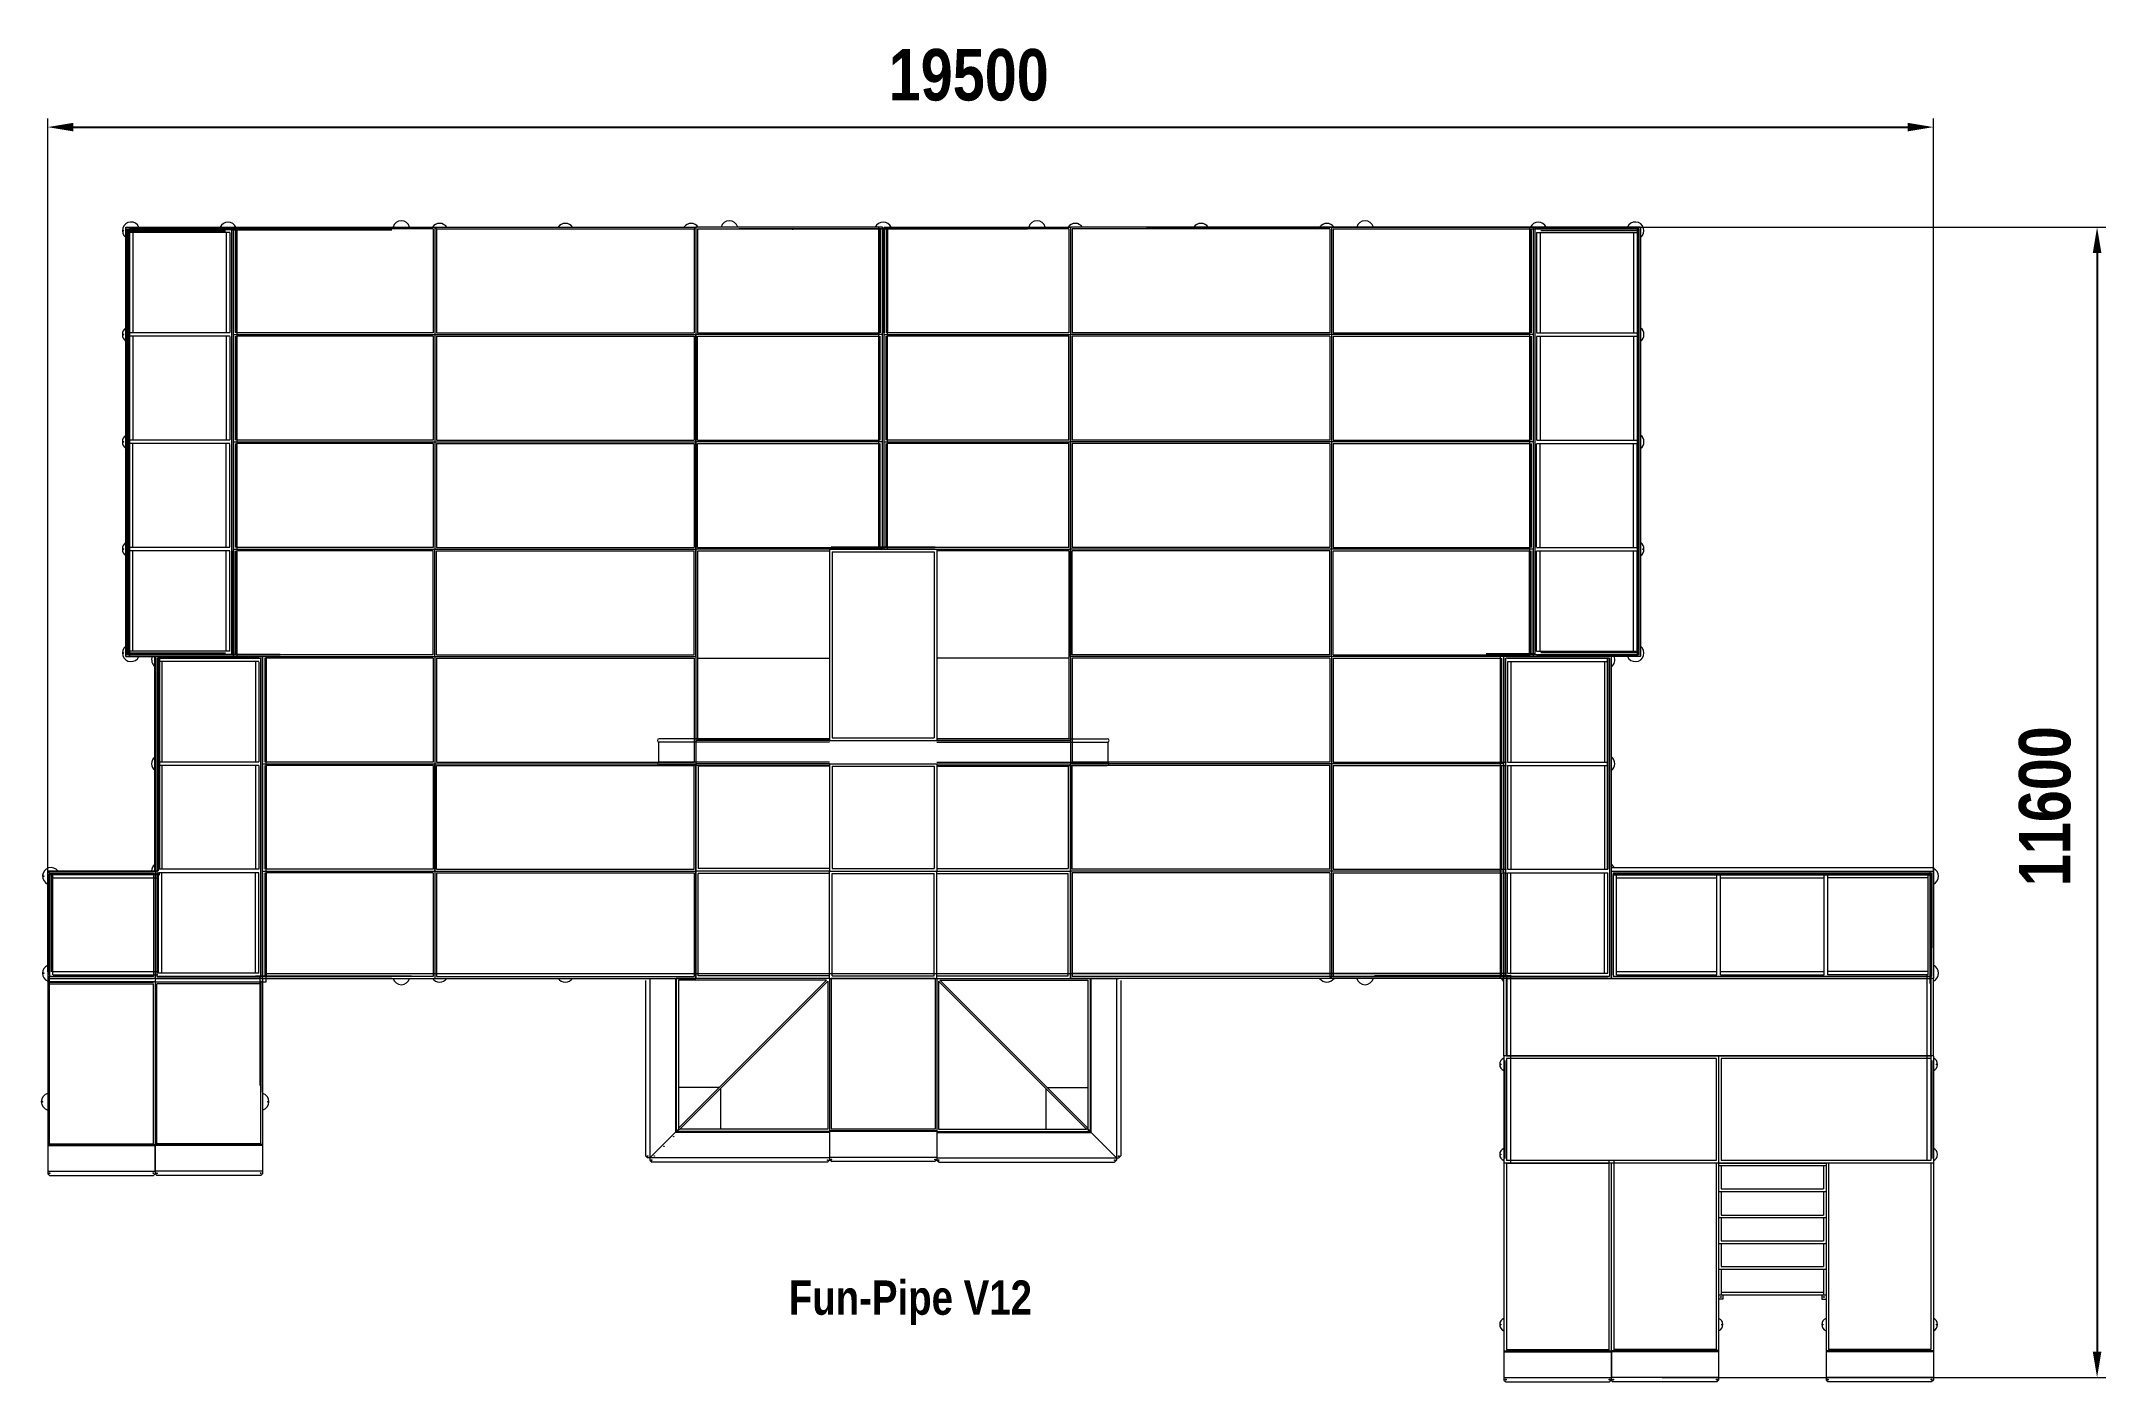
# Model space of a CAD drawing. Header units: millimetres. Extents: x 93374 to 117414, y -4416 to 11199.
import ezdxf

# ---------------------------------------------------------------- set-up
doc = ezdxf.new("R2010")
doc.units = ezdxf.units.MM
doc.layers.add('DiKom', color=7, linetype='Continuous')
doc.styles.add('style1', font='arialbd.ttf', dxfattribs={"width": 0.8})
doc.dimstyles.new('1-50', dxfattribs={"dimtxt": 600, "dimasz": 300, "dimexe": 100, "dimexo": 0, "dimgap": 300, "dimtad": 1, "dimtxsty": 'style1', "dimcen": 200, "dimclrd": 7, "dimclre": 7, "dimclrt": 7, "dimadec": 1, "dimazin": 2, "dimtfac": 1, "dimtmove": 0, "dimatfit": 2, "dimfxl": 1, "dimlwd": 25, "dimlwe": 18, "dimarcsym": 0})

# ---------------------------------------------------------------- blocks, each defined once
blk = doc.blocks.new('*D42')
at = {"layer": 'Defpoints', "color": 0, "transparency": 16777216}
for p in [(115408, 10199), (93448, 639), (115408, 639)]:
    blk.add_point(p, dxfattribs=at)
at = {"layer": 'DiKom', "color": 7, "lineweight": 18, "transparency": 16777216}
for p, q in [((93448, 639), (93448, 10299)), ((115408, 639), (115408, 10299))]:
    blk.add_line(p, q, dxfattribs=at)
at = {"layer": 'DiKom', "color": 7, "lineweight": 25, "transparency": 16777216}
blk.add_line((93748, 10199), (115108, 10199), dxfattribs=at)
at = {"layer": 'DiKom', "color": 7, "transparency": 16777216}
for points in [[(93748, 10249), (93748, 10149), (93448, 10199)], [(115108, 10249), (115108, 10149), (115408, 10199)]]:
    blk.add_solid(points, dxfattribs=at)
at = {"layer": 'DiKom', "color": 7, "transparency": 16777216, "insert": (104174, 10805), "char_height": 600, "attachment_point": 5, "style": 'style1'}
blk.add_mtext('19500', dxfattribs=at)
blk = doc.blocks.new('*D43')
at = {"layer": 'Defpoints', "color": 0, "transparency": 16777216}
for p in [(106246, 9033), (112248, -4367), (117314, -4367)]:
    blk.add_point(p, dxfattribs=at)
at = {"layer": 'DiKom', "color": 7, "lineweight": 18, "transparency": 16777216}
for p, q in [((106246, 9033), (117414, 9033)), ((112248, -4367), (117414, -4367))]:
    blk.add_line(p, q, dxfattribs=at)
at = {"layer": 'DiKom', "color": 7, "lineweight": 25, "transparency": 16777216}
blk.add_line((117314, 8733), (117314, -4067), dxfattribs=at)
at = {"layer": 'DiKom', "color": 7, "transparency": 16777216}
for points in [[(117264, 8733), (117364, 8733), (117314, 9033)], [(117264, -4067), (117364, -4067), (117314, -4367)]]:
    blk.add_solid(points, dxfattribs=at)
at = {"layer": 'DiKom', "color": 7, "transparency": 16777216, "insert": (116708, 2288), "char_height": 600, "attachment_point": 5, "rotation": 90, "style": 'style1'}
blk.add_mtext('11600', dxfattribs=at)

msp = doc.modelspace()

# ---------------------------------------------------------------- linework, layer by layer
at = {"layer": 'DiKom', "color": 7, "linetype": 'Continuous', "lineweight": 15}
for p, q in [((94357.433, 9029.797), (94357.433, 4035.797)), ((94358.433, 4032.797), (94358.433, 9032.797)), ((94358.433, 9032.797), (95608.433, 9032.797)), ((94378.433, 9012.797), (95588.433, 9012.797)), ((94378.433, 4052.797), (94378.433, 9012.797)), ((94386.422, 9033.797), (95519.433, 9033.797)), ((94386.422, 8991.797), (95519.433, 8991.797)), ((94388.433, 9012.797), (94388.433, 4052.797)), ((94393.433, 9012.797), (94393.433, 4052.797)), ((95568.433, 9012.797), (94398.433, 9012.797)), ((94398.433, 9012.797), (94398.433, 4052.797)), ((94398.433, 9012.797), (97456.513, 9012.797)), ((94398.433, 9007.797), (97456.513, 9007.797)), ((95568.433, 8972.797), (94398.433, 8972.797)), ((94398.433, 8970.797), (94398.433, 7804.797)), ((94399.433, 9029.797), (94399.433, 4035.797)), ((94438.433, 8970.797), (94438.433, 7804.797)), ((95528.433, 8970.797), (95528.433, 7804.797)), ((95568.433, 8970.797), (95568.433, 7804.797)), ((96243.921, 9012.797), (95577.433, 9012.797)), ((95583.433, 9002.797), (97456.513, 9002.797)), ((95588.433, 9012.797), (95588.433, 4052.797)), ((95608.433, 9032.797), (95608.433, 4032.797)), ((95608.433, 9032.797), (97956.513, 9032.797)), ((95608.433, 9032.797), (95608.433, 4032.797)), ((95608.433, 9012.797), (95608.433, 7802.797)), ((95632.96, 9012.797), (95632.96, 7802.797)), ((95642.777, 9012.797), (95642.777, 7802.797)), ((97936.819, 9012.797), (95649.491, 9012.797)), ((95649.491, 9012.797), (95649.491, 7802.797)), ((95650.433, 9032.797), (95650.433, 4032.797)), ((95650.433, 9032.797), (95650.433, 4032.797)), ((97936.819, 9012.797), (97936.819, 7802.797)), ((97956.513, 9032.797), (97956.513, 7782.797)), ((97956.513, 9032.797), (97956.513, 7782.797)), ((97956.513, 9032.797), (100996.513, 9032.797)), ((97956.513, 9032.797), (97976.513, 9012.797)), ((97976.513, 9012.797), (97976.513, 7802.797)), ((97976.513, 9012.797), (100976.513, 9012.797)), ((100996.513, 9032.797), (100976.513, 9012.797)), ((100976.513, 9012.797), (100976.513, 7802.797)), ((103167.822, 9032.797), (100996.513, 9032.797)), ((100996.513, 9032.797), (100996.513, 7782.797)), ((100996.513, 9032.797), (100996.513, 7782.797)), ((101016.207, 9012.797), (103133.477, 9012.797)), ((101016.207, 9012.797), (101016.207, 7802.797)), ((103187.822, 9012.797), (101496.513, 9012.797)), ((102124.593, 9002.797), (102124.593, 9007.797)), ((102666.339, 9012.797), (103163.822, 9012.797)), ((103125.822, 5282.797), (103125.822, 9032.797)), ((103126.763, 9012.797), (103126.763, 7802.797)), ((103133.477, 9012.797), (103133.477, 7802.797)), ((103143.294, 9012.797), (103143.294, 7802.797)), ((103167.822, 5282.797), (103167.822, 9032.797)), ((103167.822, 9012.797), (103167.822, 7802.797)), ((103187.822, 9032.797), (105359.13, 9032.797)), ((103187.822, 5282.797), (103187.822, 9032.797)), ((103187.822, 9012.797), (103187.822, 7802.797)), ((103689.304, 9012.797), (103191.822, 9012.797)), ((103197.822, 9012.797), (104859.13, 9012.797)), ((103212.349, 9012.797), (103212.349, 7802.797)), ((105339.436, 9012.797), (103222.166, 9012.797)), ((103222.166, 9012.797), (103222.166, 7802.797)), ((103228.88, 9012.797), (103228.88, 7802.797)), ((103229.822, 5282.797), (103229.822, 9032.797)), ((105339.436, 9012.797), (105339.436, 7802.797)), ((105359.13, 9032.797), (105359.13, 7782.797)), ((108399.13, 9032.797), (105359.13, 9032.797)), ((105359.13, 9032.797), (105359.13, 7782.797)), ((108379.13, 9012.797), (105379.13, 9012.797)), ((105379.13, 9012.797), (105379.13, 7802.797)), ((108379.13, 9012.797), (108379.13, 7802.797)), ((110747.211, 9032.797), (108399.13, 9032.797)), ((108399.13, 9032.797), (108399.13, 7782.797)), ((108399.13, 9032.797), (108399.13, 7782.797)), ((108418.824, 9012.797), (110706.152, 9012.797)), ((108418.824, 9012.797), (108418.824, 7802.797)), ((110111.722, 9012.797), (110778.211, 9012.797)), ((110705.211, 9032.797), (110705.211, 4032.797)), ((110705.211, 9032.797), (110705.211, 4032.797)), ((110706.152, 9012.797), (110706.152, 7802.797)), ((110712.866, 9012.797), (110712.866, 7802.797)), ((110722.683, 9012.797), (110722.683, 7802.797)), ((110747.211, 9032.797), (110747.211, 4032.797)), ((111997.211, 9032.797), (110747.211, 9032.797)), ((110747.211, 9032.797), (110747.211, 4032.797)), ((110747.211, 9012.797), (110747.211, 7802.797)), ((111977.211, 9012.797), (110767.211, 9012.797)), ((110767.211, 9012.797), (110767.211, 4052.797)), ((110787.211, 9012.797), (111957.211, 9012.797)), ((110787.211, 8972.797), (111957.211, 8972.797)), ((110787.211, 8970.797), (110787.211, 7804.797)), ((110827.211, 8970.797), (110827.211, 7804.797)), ((111969.222, 9033.797), (110836.211, 9033.797)), ((111969.222, 8991.797), (110836.211, 8991.797)), ((111917.211, 8970.797), (111917.211, 7804.797)), ((111956.211, 9029.797), (111956.211, 4035.797)), ((111957.211, 9012.797), (111957.211, 4052.797)), ((111957.211, 8970.797), (111957.211, 7804.797)), ((111962.211, 9012.797), (111962.211, 4052.797)), ((111967.211, 9012.797), (111967.211, 4052.797)), ((111977.211, 4052.797), (111977.211, 9012.797)), ((111997.211, 4032.797), (111997.211, 9032.797)), ((111998.211, 9029.797), (111998.211, 4035.797)), ((95568.433, 7802.797), (94398.433, 7802.797)), ((95568.433, 7762.797), (94398.433, 7762.797)), ((94398.433, 7760.797), (94398.433, 6554.797)), ((94438.433, 7760.797), (94438.433, 6554.797)), ((95528.433, 7760.797), (95528.433, 6554.797)), ((95568.433, 7760.797), (95568.433, 6554.797)), ((95608.433, 7782.797), (97956.513, 7782.797)), ((95608.433, 7782.797), (97956.513, 7782.797)), ((95608.433, 7762.797), (95608.433, 6552.797)), ((95632.96, 7762.797), (95632.96, 6552.797)), ((95642.777, 7762.797), (95642.777, 6552.797)), ((97936.819, 7802.797), (95649.491, 7802.797)), ((97936.819, 7762.797), (95649.491, 7762.797)), ((95649.491, 7762.797), (95649.491, 6552.797)), ((97936.819, 7762.797), (97936.819, 6552.797)), ((97956.513, 7782.797), (97956.513, 6532.797)), ((97956.513, 7782.797), (100996.513, 7782.797)), ((97956.513, 7782.797), (97956.513, 6532.797)), ((97956.513, 7782.797), (100996.513, 7782.797)), ((97976.513, 7802.797), (100976.513, 7802.797)), ((97976.513, 7762.797), (97976.513, 6552.797)), ((97976.513, 7762.797), (100976.513, 7762.797)), ((100976.513, 7762.797), (100976.513, 6552.797)), ((103167.822, 7782.797), (100996.513, 7782.797)), ((100996.513, 6532.797), (100996.513, 7782.797)), ((103167.822, 7782.797), (100996.513, 7782.797)), ((100996.513, 7782.797), (100996.513, 6532.797)), ((101016.207, 7802.797), (103133.477, 7802.797)), ((101016.207, 6552.797), (101016.207, 7762.797)), ((101016.207, 7762.797), (103133.477, 7762.797)), ((103126.763, 6552.797), (103126.763, 7762.797)), ((103133.477, 6552.797), (103133.477, 7762.797)), ((103143.294, 6552.797), (103143.294, 7762.797)), ((103167.822, 6552.797), (103167.822, 7762.797)), ((103187.822, 7782.797), (105359.13, 7782.797)), ((103187.822, 7782.797), (105359.13, 7782.797)), ((103187.822, 6552.797), (103187.822, 7762.797)), ((103212.349, 6552.797), (103212.349, 7762.797)), ((105339.436, 7802.797), (103222.166, 7802.797)), ((105339.436, 7762.797), (103222.166, 7762.797)), ((103222.166, 6552.797), (103222.166, 7762.797)), ((103228.88, 6552.797), (103228.88, 7762.797)), ((105339.436, 6552.797), (105339.436, 7762.797)), ((105359.13, 6532.797), (105359.13, 7782.797)), ((108399.13, 7782.797), (105359.13, 7782.797)), ((108399.13, 7782.797), (105359.13, 7782.797)), ((105359.13, 7782.797), (105359.13, 6532.797)), ((108379.13, 7802.797), (105379.13, 7802.797)), ((108379.13, 7762.797), (105379.13, 7762.797)), ((105379.13, 7762.797), (105379.13, 6552.797)), ((108379.13, 7762.797), (108379.13, 6552.797)), ((110747.211, 7782.797), (108399.13, 7782.797)), ((110747.211, 7782.797), (108399.13, 7782.797)), ((108399.13, 7782.797), (108399.13, 6532.797)), ((108399.13, 7782.797), (108399.13, 6532.797)), ((108418.824, 7802.797), (110706.152, 7802.797)), ((108418.824, 7762.797), (110706.152, 7762.797)), ((108418.824, 7762.797), (108418.824, 6552.797)), ((110706.152, 7762.797), (110706.152, 6552.797)), ((110712.866, 7762.797), (110712.866, 6552.797)), ((110722.683, 7762.797), (110722.683, 6552.797)), ((110747.211, 7762.797), (110747.211, 6552.797)), ((110787.211, 7802.797), (111957.211, 7802.797)), ((110787.211, 7762.797), (111957.211, 7762.797)), ((110787.211, 7760.797), (110787.211, 6554.797)), ((110827.211, 7760.797), (110827.211, 6554.797)), ((111917.211, 7760.797), (111917.211, 6554.797)), ((111957.211, 7760.797), (111957.211, 6554.797)), ((95568.433, 6552.797), (94398.433, 6552.797)), ((95568.433, 6512.797), (94398.433, 6512.797)), ((94398.433, 5304.797), (94398.433, 6510.797)), ((94438.433, 5304.797), (94438.433, 6510.797)), ((95528.433, 5304.797), (95528.433, 6510.797)), ((95568.433, 5304.797), (95568.433, 6510.797)), ((95608.433, 6532.797), (97956.513, 6532.797)), ((95608.433, 6532.797), (97956.513, 6532.797)), ((95608.433, 6512.797), (95608.433, 5302.797)), ((95632.96, 6512.797), (95632.96, 5302.797)), ((95642.777, 6512.797), (95642.777, 5302.797)), ((97936.819, 6552.797), (95649.491, 6552.797)), ((97936.819, 6512.797), (95649.491, 6512.797)), ((95649.491, 6512.797), (95649.491, 5302.797)), ((97936.819, 6512.797), (97936.819, 5302.797)), ((97956.513, 6532.797), (97956.513, 5282.797)), ((97956.513, 6532.797), (100996.513, 6532.797)), ((97956.513, 6532.797), (97956.513, 5282.797)), ((97956.513, 6532.797), (100996.513, 6532.797)), ((97976.513, 6552.797), (100976.513, 6552.797)), ((97976.513, 6512.797), (97976.513, 5302.797)), ((97976.513, 6512.797), (100976.513, 6512.797)), ((100976.513, 6512.797), (100976.513, 5302.797)), ((103167.822, 6532.797), (100996.513, 6532.797)), ((100996.513, 5282.797), (100996.513, 6532.797)), ((103167.822, 6532.797), (100996.513, 6532.797)), ((100996.513, 6532.797), (100996.513, 5282.797)), ((101016.207, 6552.797), (103133.477, 6552.797)), ((101016.207, 5302.797), (101016.207, 6512.797)), ((101016.207, 6512.797), (103133.477, 6512.797)), ((103126.763, 5302.797), (103126.763, 6512.797)), ((103133.477, 5302.797), (103133.477, 6512.797)), ((103143.294, 5302.797), (103143.294, 6512.797)), ((103167.822, 5302.797), (103167.822, 6512.797)), ((103187.822, 6532.797), (105359.13, 6532.797)), ((103187.822, 6532.797), (105359.13, 6532.797)), ((103187.822, 5302.797), (103187.822, 6512.797)), ((103212.349, 5302.797), (103212.349, 6512.797)), ((105339.436, 6552.797), (103222.166, 6552.797)), ((105339.436, 6512.797), (103222.166, 6512.797)), ((103222.166, 5302.797), (103222.166, 6512.797)), ((103228.88, 5302.797), (103228.88, 6512.797)), ((105339.436, 5302.797), (105339.436, 6512.797)), ((105359.13, 5282.797), (105359.13, 6532.797)), ((108399.13, 6532.797), (105359.13, 6532.797)), ((108399.13, 6532.797), (105359.13, 6532.797)), ((105359.13, 6532.797), (105359.13, 5282.797)), ((108379.13, 6552.797), (105379.13, 6552.797)), ((108379.13, 6512.797), (105379.13, 6512.797)), ((105379.13, 6512.797), (105379.13, 5302.797)), ((108379.13, 6512.797), (108379.13, 5302.797)), ((110747.211, 6532.797), (108399.13, 6532.797)), ((110747.211, 6532.797), (108399.13, 6532.797)), ((108399.13, 6532.797), (108399.13, 5282.797)), ((108399.13, 6532.797), (108399.13, 5282.797)), ((108418.824, 6552.797), (110706.152, 6552.797)), ((108418.824, 6512.797), (110706.152, 6512.797)), ((108418.824, 6512.797), (108418.824, 5302.797)), ((110706.152, 6512.797), (110706.152, 5302.797)), ((110712.866, 6512.797), (110712.866, 5302.797)), ((110722.683, 6512.797), (110722.683, 5302.797)), ((110747.211, 6512.797), (110747.211, 5302.797)), ((110787.211, 6552.797), (111957.211, 6552.797)), ((110787.211, 6512.797), (111957.211, 6512.797)), ((110787.211, 5304.797), (110787.211, 6510.797)), ((110827.211, 5304.797), (110827.211, 6510.797)), ((111917.211, 5304.797), (111917.211, 6510.797)), ((111957.211, 5304.797), (111957.211, 6510.797)), ((95568.433, 5302.797), (94398.433, 5302.797)), ((97936.819, 5302.797), (95649.491, 5302.797)), ((97976.513, 5302.797), (100976.513, 5302.797)), ((101016.207, 5302.797), (103133.477, 5302.797)), ((102571.187, 5307.797), (103784.456, 5307.797)), ((102571.187, 5302.797), (103784.456, 5302.797)), ((105339.436, 5302.797), (103222.166, 5302.797)), ((108379.13, 5302.797), (105379.13, 5302.797)), ((108418.824, 5302.797), (110706.152, 5302.797)), ((110787.211, 5302.797), (111957.211, 5302.797)), ((95568.433, 5262.797), (94398.433, 5262.797)), ((94398.433, 4094.797), (94398.433, 5260.797)), ((94438.433, 4094.797), (94438.433, 5260.797)), ((95528.433, 4094.797), (95528.433, 5260.797)), ((95568.433, 4094.797), (95568.433, 5260.797)), ((95608.433, 5282.797), (97956.513, 5282.797)), ((95608.433, 5282.797), (97956.513, 5282.797)), ((95608.433, 4052.797), (95608.433, 5262.797)), ((95632.96, 4052.797), (95632.96, 5262.797)), ((95642.777, 4052.797), (95642.777, 5262.797)), ((97936.819, 5262.797), (95649.491, 5262.797)), ((95649.491, 4052.797), (95649.491, 5262.797)), ((97936.819, 4052.797), (97936.819, 5262.797)), ((97956.513, 4032.797), (97956.513, 5282.797)), ((97956.513, 5282.797), (100996.513, 5282.797)), ((97956.513, 4032.797), (97956.513, 5282.797)), ((97956.513, 5282.797), (100996.513, 5282.797)), ((97976.513, 4052.797), (97976.513, 5262.797)), ((97976.513, 5262.797), (100976.513, 5262.797)), ((100976.513, 4052.797), (100976.513, 5262.797)), ((103167.822, 5282.797), (100996.513, 5282.797)), ((102552.822, 5282.797), (100996.513, 5282.797)), ((100996.513, 5282.797), (100996.513, 3054.797)), ((100996.513, 4032.797), (100996.513, 5282.797)), ((101016.207, 5262.797), (102552.822, 5262.797)), ((101016.207, 5262.797), (101016.207, 3074.797)), ((102552.822, 5282.797), (102552.822, 3054.797)), ((102552.822, 5282.797), (103802.822, 5282.797)), ((102552.822, 5262.797), (102552.822, 3074.797)), ((102582.822, 5252.797), (103772.822, 5252.797)), ((102582.822, 5252.797), (102582.822, 3084.797)), ((102609.584, 5282.797), (103746.059, 5282.797)), ((103187.822, 5282.797), (105359.13, 5282.797)), ((103772.822, 5252.797), (103772.822, 3084.797)), ((103802.822, 5282.797), (103802.822, 3054.797)), ((103802.822, 5282.797), (105359.13, 5282.797)), ((105339.436, 5262.797), (103802.822, 5262.797)), ((103802.822, 5262.797), (103802.822, 3074.797)), ((105339.436, 5262.797), (105339.436, 3074.797)), ((105359.13, 5282.797), (105359.13, 3054.797)), ((108399.13, 5282.797), (105359.13, 5282.797)), ((108399.13, 5282.797), (105359.13, 5282.797)), ((105359.13, 4032.797), (105359.13, 5282.797)), ((108379.13, 5262.797), (105379.13, 5262.797)), ((105379.13, 4052.797), (105379.13, 5262.797)), ((108379.13, 4052.797), (108379.13, 5262.797)), ((110747.211, 5282.797), (108399.13, 5282.797)), ((108399.13, 4032.797), (108399.13, 5282.797)), ((110747.211, 5282.797), (108399.13, 5282.797)), ((108399.13, 4032.797), (108399.13, 5282.797)), ((108418.824, 4052.797), (108418.824, 5262.797)), ((108418.824, 5262.797), (110706.152, 5262.797)), ((110706.152, 4052.797), (110706.152, 5262.797)), ((110712.866, 4052.797), (110712.866, 5262.797)), ((110722.683, 4052.797), (110722.683, 5262.797)), ((110747.211, 4052.797), (110747.211, 5262.797)), ((110787.211, 5262.797), (111957.211, 5262.797)), ((110787.211, 4094.797), (110787.211, 5260.797)), ((110827.211, 4094.797), (110827.211, 5260.797)), ((111917.211, 4094.797), (111917.211, 5260.797)), ((111957.211, 4094.797), (111957.211, 5260.797)), ((95568.433, 4092.797), (94398.433, 4092.797)), ((110787.211, 4092.797), (111957.211, 4092.797)), ((94358.433, 4032.797), (95608.433, 4032.797)), ((94378.433, 4052.797), (95588.433, 4052.797)), ((94386.422, 4073.797), (95519.433, 4073.797)), ((94386.422, 4031.797), (95519.433, 4031.797)), ((94392.422, 4073.797), (94735.529, 4073.797)), ((94392.422, 4031.797), (94735.529, 4031.797)), ((94398.433, 4057.797), (96155.908, 4057.797)), ((95568.433, 4052.797), (94398.433, 4052.797)), ((94398.433, 4052.797), (96155.908, 4052.797)), ((94697.529, 1535.797), (94697.529, 4029.797)), ((94697.529, 1535.797), (94697.529, 4029.797)), ((94698.529, 4032.797), (94698.529, 282.797)), ((94698.529, 4032.797), (95948.529, 4032.797)), ((94698.529, 4032.797), (95931.933, 4032.797)), ((94718.529, 4012.797), (94718.529, 302.797)), ((94718.529, 4012.797), (95928.529, 4012.797)), ((95908.529, 4012.797), (94738.529, 4012.797)), ((94738.529, 4012.797), (94738.529, 1552.797)), ((95908.529, 3972.797), (94738.529, 3972.797)), ((94738.529, 3970.797), (94738.529, 2804.797)), ((94739.529, 1535.797), (94739.529, 4029.797)), ((94739.529, 1535.797), (94739.529, 4029.797)), ((94743.529, 4012.797), (94743.529, 1552.797)), ((94748.529, 4012.797), (94748.529, 1552.797)), ((94778.529, 3970.797), (94778.529, 2804.797)), ((95608.433, 4032.797), (97956.513, 4032.797)), ((97936.819, 4052.797), (95649.491, 4052.797)), ((95868.529, 3970.797), (95868.529, 2804.797)), ((95908.529, 3970.797), (95908.529, 2804.797)), ((95928.529, 302.797), (95928.529, 4012.797)), ((95948.529, 282.797), (95948.529, 4032.797)), ((95948.529, 4032.797), (97956.513, 4032.797)), ((95948.529, 4012.797), (95948.529, 2802.797)), ((95978.529, 4012.797), (95978.529, 2802.797)), ((97936.819, 4012.797), (95986.276, 4012.797)), ((95986.276, 4012.797), (95986.276, 2802.797)), ((95990.477, 4012.797), (95990.477, 2802.797)), ((95990.529, 240.797), (95990.529, 4032.797)), ((97936.819, 4012.797), (97936.819, 2802.797)), ((97956.513, 4032.797), (97956.513, 2782.797)), ((97956.513, 4032.797), (100996.513, 4032.797)), ((97956.513, 4032.797), (97956.513, 2782.797)), ((97956.513, 4032.797), (100996.513, 4032.797)), ((97976.513, 4052.797), (100976.513, 4052.797)), ((97976.513, 4012.797), (97976.513, 2802.797)), ((97976.513, 4012.797), (100976.513, 4012.797)), ((100976.513, 4012.797), (100976.513, 2802.797)), ((100996.513, 4032.797), (100996.513, 2782.797)), ((101016.207, 4012.797), (102552.822, 4012.797)), ((105339.436, 4012.797), (103802.822, 4012.797)), ((108399.13, 4032.797), (105359.13, 4032.797)), ((108399.13, 4032.797), (105359.13, 4032.797)), ((105359.13, 4032.797), (105359.13, 2782.797)), ((108379.13, 4052.797), (105379.13, 4052.797)), ((108379.13, 4012.797), (105379.13, 4012.797)), ((105379.13, 4012.797), (105379.13, 2802.797)), ((108379.13, 4012.797), (108379.13, 2802.797)), ((110747.211, 4032.797), (108399.13, 4032.797)), ((110407.115, 4032.797), (108399.13, 4032.797)), ((108399.13, 4032.797), (108399.13, 2782.797)), ((108399.13, 4032.797), (108399.13, 2782.797)), ((108418.824, 4052.797), (110706.152, 4052.797)), ((108418.824, 4012.797), (110369.367, 4012.797)), ((108418.824, 4012.797), (108418.824, 2802.797)), ((110772.211, 4062.797), (110199.735, 4062.797)), ((111957.211, 4052.797), (110199.735, 4052.797)), ((110365.115, 282.797), (110365.115, 4032.797)), ((110365.167, 4012.797), (110365.167, 2802.797)), ((110369.367, 4012.797), (110369.367, 2802.797)), ((110377.115, 4012.797), (110377.115, 2802.797)), ((110407.115, 282.797), (110407.115, 4032.797)), ((111657.115, 4032.797), (110407.115, 4032.797)), ((110407.115, 4012.797), (110407.115, 2802.797)), ((111657.115, 4032.797), (110423.71, 4032.797)), ((110427.115, 302.797), (110427.115, 4012.797)), ((111637.115, 4012.797), (110427.115, 4012.797)), ((110447.115, 4012.797), (111617.115, 4012.797)), ((110447.115, 3972.797), (111617.115, 3972.797)), ((110447.115, 3970.797), (110447.115, 2804.797)), ((110487.115, 3970.797), (110487.115, 2804.797)), ((111997.211, 4032.797), (110747.211, 4032.797)), ((111977.211, 4052.797), (110767.211, 4052.797)), ((110787.211, 4052.797), (111957.211, 4052.797)), ((111969.222, 4073.797), (110836.211, 4073.797)), ((111969.222, 4031.797), (110836.211, 4031.797)), ((111577.115, 3970.797), (111577.115, 2804.797)), ((111668.074, 4052.797), (111606.155, 4052.797)), ((111607.115, 4012.797), (111607.115, 1552.797)), ((111612.115, 4012.797), (111612.115, 1552.797)), ((111617.115, 4012.797), (111617.115, 1552.797)), ((111617.115, 3970.797), (111617.115, 2804.797)), ((111963.222, 4073.797), (111620.115, 4073.797)), ((111963.222, 4031.797), (111620.115, 4031.797)), ((111637.115, 4012.797), (111637.115, 302.797)), ((111657.115, 4032.797), (111657.115, 282.797)), ((111658.115, 1535.797), (111658.115, 4029.797)), ((100562.822, 3032.297), (100562.822, 2802.297)), ((102552.822, 3032.297), (100562.822, 3032.297)), ((102549.822, 3074.297), (100568.822, 3074.297)), ((102552.822, 3054.797), (100996.513, 3054.797)), ((102552.822, 3074.797), (101016.207, 3074.797)), ((101016.207, 3074.797), (102552.822, 3074.797)), ((102552.822, 3054.797), (103802.822, 3054.797)), ((102552.822, 3054.797), (103802.822, 3054.797)), ((102582.822, 3084.797), (103772.822, 3084.797)), ((103802.822, 3074.797), (105339.436, 3074.797)), ((105339.436, 3074.797), (103802.822, 3074.797)), ((103802.822, 3054.797), (105359.13, 3054.797)), ((103802.822, 3032.297), (105792.822, 3032.297)), ((103805.822, 3074.297), (105786.822, 3074.297)), ((105792.822, 3032.297), (105792.822, 2802.297)), ((95908.529, 2802.797), (94738.529, 2802.797)), ((95908.529, 2762.797), (94738.529, 2762.797)), ((94738.529, 2760.797), (94738.529, 1554.797)), ((94778.529, 2760.797), (94778.529, 1554.797)), ((95868.529, 2760.797), (95868.529, 1554.797)), ((95908.529, 2760.797), (95908.529, 1554.797)), ((95948.529, 2782.797), (97956.513, 2782.797)), ((95948.529, 2782.797), (97956.513, 2782.797)), ((95948.529, 2762.797), (95948.529, 1552.797)), ((95978.529, 2762.797), (95978.529, 1552.797)), ((97936.819, 2802.797), (95986.276, 2802.797)), ((97936.819, 2762.797), (95986.276, 2762.797)), ((95986.276, 2762.797), (95986.276, 1552.797)), ((95990.477, 2762.797), (95990.477, 1552.797)), ((97936.819, 2762.797), (97936.819, 1552.797)), ((97956.513, 2782.797), (97956.513, 1532.797)), ((97956.513, 1532.797), (97956.513, 2782.797)), ((97956.513, 2782.797), (100996.513, 2782.797)), ((97956.513, 2782.797), (100996.513, 2782.797)), ((97976.513, 2802.797), (100976.513, 2802.797)), ((97976.513, 1552.797), (97976.513, 2762.797)), ((97976.513, 2762.797), (100976.513, 2762.797)), ((102552.822, 2802.297), (100562.822, 2802.297)), ((102549.822, 2760.297), (100568.822, 2760.297)), ((100976.513, 1552.797), (100976.513, 2762.797)), ((102552.822, 2782.797), (100996.513, 2782.797)), ((100996.513, 2782.797), (100996.513, 1532.797)), ((100996.513, 1532.797), (100996.513, 2782.797)), ((101024.482, 2752.797), (101024.482, 1562.797)), ((102552.822, 2752.797), (101024.482, 2752.797)), ((102552.822, 2779.797), (102552.822, 1535.797)), ((102552.822, 2752.797), (102552.822, 1562.797)), ((102555.822, 2782.797), (103799.822, 2782.797)), ((102582.822, 2752.797), (103772.822, 2752.797)), ((102582.822, 2752.797), (102582.822, 1562.797)), ((103772.822, 2752.797), (103772.822, 1562.797)), ((103802.822, 2802.297), (105792.822, 2802.297)), ((103802.822, 2782.797), (105359.13, 2782.797)), ((103802.822, 2779.797), (103802.822, 1535.797)), ((103802.822, 2752.797), (105331.161, 2752.797)), ((103802.822, 2752.797), (103802.822, 1562.797)), ((103805.822, 2760.297), (105786.822, 2760.297)), ((105331.161, 2752.797), (105331.161, 1562.797)), ((105359.13, 2782.797), (105359.13, 1532.797)), ((108399.13, 2782.797), (105359.13, 2782.797)), ((105359.13, 1532.797), (105359.13, 2782.797)), ((108399.13, 2782.797), (105359.13, 2782.797)), ((108379.13, 2802.797), (105379.13, 2802.797)), ((108379.13, 2762.797), (105379.13, 2762.797)), ((105379.13, 1552.797), (105379.13, 2762.797)), ((108379.13, 1552.797), (108379.13, 2762.797)), ((110407.115, 2782.797), (108399.13, 2782.797)), ((110407.115, 2782.797), (108399.13, 2782.797)), ((108399.13, 2782.797), (108399.13, 1532.797)), ((108399.13, 1532.797), (108399.13, 2782.797)), ((108418.824, 2802.797), (110369.367, 2802.797)), ((108418.824, 2762.797), (110369.367, 2762.797)), ((108418.824, 2762.797), (108418.824, 1552.797)), ((109941.171, 2802.797), (110438.115, 2802.797)), ((109941.171, 2762.797), (110438.115, 2762.797)), ((110365.167, 2762.797), (110365.167, 1552.797)), ((110369.367, 2762.797), (110369.367, 1552.797)), ((110377.115, 2762.797), (110377.115, 1552.797)), ((110407.115, 2762.797), (110407.115, 1552.797)), ((110447.115, 2802.797), (111617.115, 2802.797)), ((110447.115, 2762.797), (111617.115, 2762.797)), ((110447.115, 2760.797), (110447.115, 1554.797)), ((110487.115, 2760.797), (110487.115, 1554.797)), ((111577.115, 2760.797), (111577.115, 1554.797)), ((111617.115, 2760.797), (111617.115, 1554.797)), ((93447.529, 1491.797), (93447.529, 358.786)), ((93448.529, 1532.797), (94698.529, 1532.797)), ((93468.529, 1512.797), (93448.529, 1532.797)), ((93448.529, 1532.797), (93448.529, 282.797)), ((93448.529, 1530.797), (93448.529, 1494.797)), ((93451.529, 1533.797), (94735.529, 1533.797)), ((93451.529, 1491.797), (94735.529, 1491.797)), ((93468.529, 1512.797), (94678.529, 1512.797)), ((93468.529, 1512.797), (93468.529, 302.797)), ((94753.529, 1497.797), (93468.529, 1497.797)), ((93468.529, 322.797), (93468.529, 1492.797)), ((94753.529, 1492.797), (93468.529, 1492.797)), ((94753.529, 1487.797), (93468.529, 1487.797)), ((93489.529, 1491.797), (93489.529, 358.786)), ((93508.529, 322.797), (93508.529, 1492.797)), ((93510.529, 1492.797), (94730.529, 1492.797)), ((93510.529, 1452.797), (94730.529, 1452.797)), ((94678.529, 1512.797), (94678.529, 302.797)), ((94698.529, 1532.797), (94698.529, 282.797)), ((95908.529, 1552.797), (94738.529, 1552.797)), ((95908.529, 1512.797), (94738.529, 1512.797)), ((94738.529, 344.797), (94738.529, 1510.797)), ((94778.529, 344.797), (94778.529, 1510.797)), ((95868.529, 344.797), (95868.529, 1510.797)), ((95908.529, 344.797), (95908.529, 1510.797)), ((95948.529, 1532.797), (97956.513, 1532.797)), ((95948.529, 1532.797), (97956.513, 1532.797)), ((95948.529, 1512.797), (95948.529, 302.797)), ((95978.529, 1512.797), (95978.529, 302.797)), ((97936.819, 1552.797), (95986.276, 1552.797)), ((97936.819, 1512.797), (95986.276, 1512.797)), ((95986.276, 1512.797), (95986.276, 302.797)), ((95990.477, 1512.797), (95990.477, 302.797)), ((97936.819, 1512.797), (97936.819, 302.797)), ((97956.513, 1532.797), (97956.513, 282.797)), ((97956.513, 1532.797), (100996.513, 1532.797)), ((97956.513, 1532.797), (97956.513, 282.797)), ((97956.513, 1532.797), (100996.513, 1532.797)), ((97976.513, 1552.797), (100976.513, 1552.797)), ((97976.513, 1512.797), (97976.513, 302.797)), ((97976.513, 1512.797), (100976.513, 1512.797)), ((100976.513, 1512.797), (100976.513, 302.797)), ((102552.822, 1532.797), (100996.513, 1532.797)), ((100996.513, 282.797), (100996.513, 1532.797)), ((102552.822, 1532.797), (100996.513, 1532.797)), ((100996.513, 1532.797), (100996.513, 282.797)), ((102552.822, 1562.797), (101024.482, 1562.797)), ((101024.482, 312.797), (101024.482, 1502.797)), ((102552.822, 1502.797), (101024.482, 1502.797)), ((102552.822, 285.797), (102552.822, 1529.797)), ((102552.822, 312.797), (102552.822, 1502.797)), ((102555.822, 1532.797), (103799.822, 1532.797)), ((102555.822, 1532.797), (103799.822, 1532.797)), ((102582.822, 1562.797), (103772.822, 1562.797)), ((102582.822, 312.797), (102582.822, 1502.797)), ((102582.822, 1502.797), (103772.822, 1502.797)), ((103772.822, 312.797), (103772.822, 1502.797)), ((103802.822, 1562.797), (105331.161, 1562.797)), ((103802.822, 1532.797), (105359.13, 1532.797)), ((103802.822, 1532.797), (105359.13, 1532.797)), ((103802.822, 285.797), (103802.822, 1529.797)), ((103802.822, 312.797), (103802.822, 1502.797)), ((103802.822, 1502.797), (105331.161, 1502.797)), ((105331.161, 312.797), (105331.161, 1502.797)), ((105359.13, 282.797), (105359.13, 1532.797)), ((108399.13, 1532.797), (105359.13, 1532.797)), ((108399.13, 1532.797), (105359.13, 1532.797)), ((105359.13, 1532.797), (105359.13, 282.797)), ((108379.13, 1552.797), (105379.13, 1552.797)), ((108379.13, 1512.797), (105379.13, 1512.797)), ((105379.13, 1512.797), (105379.13, 302.797)), ((108379.13, 1512.797), (108379.13, 302.797)), ((110407.115, 1532.797), (108399.13, 1532.797)), ((110407.115, 1532.797), (108399.13, 1532.797)), ((108399.13, 1532.797), (108399.13, 282.797)), ((108399.13, 1532.797), (108399.13, 282.797)), ((108418.824, 1552.797), (110369.367, 1552.797)), ((108418.824, 1512.797), (110369.367, 1512.797)), ((108418.824, 1512.797), (108418.824, 302.797)), ((109941.171, 1552.797), (110438.115, 1552.797)), ((109941.171, 1512.797), (110438.115, 1512.797)), ((110365.167, 1512.797), (110365.167, 302.797)), ((110369.367, 1512.797), (110369.367, 302.797)), ((110377.115, 1512.797), (110377.115, 302.797)), ((110407.115, 1512.797), (110407.115, 302.797)), ((110447.115, 1552.797), (111617.115, 1552.797)), ((110447.115, 1512.797), (111617.115, 1512.797)), ((110447.115, 344.797), (110447.115, 1510.797)), ((110487.115, 344.797), (110487.115, 1510.797)), ((111577.115, 344.797), (111577.115, 1510.797)), ((111617.115, 344.797), (111617.115, 1510.797)), ((111657.115, 1532.797), (115407.115, 1532.797)), ((111657.115, 1532.797), (111657.115, 282.797)), ((111660.115, 1573.797), (115408.115, 1573.797)), ((111660.115, 1531.797), (115404.115, 1531.797)), ((111677.115, 1512.797), (115387.115, 1512.797)), ((111677.115, 1512.797), (111677.115, 302.797)), ((111677.115, 322.797), (111677.115, 1492.797)), ((115387.115, 1492.797), (111677.115, 1492.797)), ((115387.115, 1487.797), (111677.115, 1487.797)), ((115387.115, 1482.797), (111677.115, 1482.797)), ((111717.115, 322.797), (111717.115, 1492.797)), ((111719.115, 1492.797), (112885.115, 1492.797)), ((111719.115, 1452.797), (112885.115, 1452.797)), ((112887.115, 322.797), (112887.115, 1492.797)), ((112927.115, 322.797), (112927.115, 1492.797)), ((112929.115, 1492.797), (114135.115, 1492.797)), ((112929.115, 1452.797), (114135.115, 1452.797)), ((114137.115, 322.797), (114137.115, 1492.797)), ((114177.115, 322.797), (114177.115, 1492.797)), ((115345.115, 1492.797), (114179.115, 1492.797)), ((115345.115, 1452.797), (114179.115, 1452.797)), ((115347.115, 322.797), (115347.115, 1492.797)), ((115366.115, 1531.797), (115366.115, 398.786)), ((115382.115, 1492.797), (115382.115, 322.797)), ((115387.115, 1512.797), (115387.115, 302.797)), ((115387.115, 322.797), (115387.115, 1492.797)), ((115387.115, 1492.797), (115387.115, 322.797)), ((115407.115, 1532.797), (115407.115, 282.797)), ((115408.115, 1573.797), (115408.115, 398.786)), ((94698.529, 282.797), (93448.529, 282.797)), ((93448.529, 282.797), (93448.529, -1665.839)), ((94698.529, 240.797), (93448.529, 240.797)), ((93468.529, -191.406), (93468.529, 313.797)), ((94678.529, 302.797), (93468.529, 302.797)), ((93468.529, 282.797), (94678.529, 282.797)), ((93510.529, 362.797), (94730.529, 362.797)), ((93510.529, 322.797), (94730.529, 322.797)), ((94698.529, 282.797), (95948.529, 282.797)), ((94698.529, 282.797), (94698.529, -1665.839)), ((94698.529, 282.797), (94698.529, -1665.839)), ((94698.529, 240.797), (95990.529, 240.797)), ((94718.529, 302.797), (95928.529, 302.797)), ((95928.529, 282.797), (94718.529, 282.797)), ((95908.529, 342.797), (94738.529, 342.797)), ((95908.529, 302.797), (94738.529, 302.797)), ((95868.529, 312.797), (97454.513, 312.797)), ((95868.529, 307.797), (97454.513, 307.797)), ((95868.529, 302.797), (97454.513, 302.797)), ((95918.529, 302.797), (95918.529, -967.203)), ((95928.529, 252.797), (95928.529, -1044.72)), ((95948.529, 282.797), (97956.513, 282.797)), ((95948.529, 282.797), (95948.529, -1665.839)), ((95971.529, 337.797), (110369.367, 337.797)), ((97936.819, 302.797), (95986.276, 302.797)), ((96826.433, 312.797), (96826.433, 307.797)), ((96876.433, 312.797), (96876.433, 307.797)), ((97686.513, 307.797), (97446.513, 307.797)), ((97686.513, 307.797), (97446.513, 307.797)), ((97956.513, 282.797), (100996.513, 282.797)), ((97976.513, 302.797), (100976.513, 302.797)), ((100409.399, 257.797), (100409.399, -1783.91)), ((100461.06, 282.797), (100461.06, -1808.91)), ((100758.583, 282.797), (100758.583, -1511.387)), ((100766.767, 282.797), (100766.767, -1503.258)), ((102552.822, 282.797), (100766.767, 282.797)), ((100766.767, 282.797), (100766.767, -1503.203)), ((100794.736, 262.797), (100794.736, -1461.147)), ((102518.679, 262.797), (100794.736, 262.797)), ((102518.679, 262.797), (100794.736, -1461.147)), ((102532.822, 248.655), (100808.878, -1475.289)), ((102552.822, 282.797), (100996.513, 282.797)), ((102552.822, 312.797), (101024.482, 312.797)), ((102532.822, 248.655), (102532.822, -1475.289)), ((102552.822, 282.797), (102552.822, -1503.258)), ((102552.822, 282.797), (102552.822, -1503.258)), ((102555.822, 282.797), (103799.822, 282.797)), ((103782.822, 282.797), (102572.822, 282.797)), ((102572.822, 282.797), (102572.822, -1475.289)), ((102582.822, 312.797), (103772.822, 312.797)), ((103782.822, 282.797), (103782.822, -1475.289)), ((103802.822, 312.797), (105331.161, 312.797)), ((103802.822, 282.797), (105359.13, 282.797)), ((103802.822, 282.797), (103802.822, -1503.258)), ((103802.822, 282.797), (105588.876, 282.797)), ((103802.822, 282.797), (103802.822, -1503.258)), ((103822.822, 248.655), (103822.822, -1475.289)), ((103822.822, 248.655), (105546.765, -1475.289)), ((103836.964, 262.797), (105560.907, 262.797)), ((103836.964, 262.797), (105560.907, -1461.147)), ((108399.13, 282.797), (105359.13, 282.797)), ((110384.115, 337.797), (105379.13, 337.797)), ((108379.13, 302.797), (105379.13, 302.797)), ((110487.115, 302.797), (105379.13, 302.797)), ((105560.907, 262.797), (105560.907, -1461.147)), ((105588.876, 282.797), (105588.876, -1503.258)), ((105588.876, 282.797), (105588.876, -1503.203)), ((105591.046, 282.797), (105921.245, 282.797)), ((105597.06, 282.797), (105597.06, -1511.387)), ((105894.583, 282.797), (105894.583, -1808.91)), ((105946.245, 257.797), (105946.245, -1783.91)), ((108399.13, 282.797), (108379.13, 302.797)), ((110407.115, 282.797), (108399.13, 282.797)), ((108418.824, 302.797), (110369.367, 302.797)), ((110487.115, 312.797), (108901.13, 312.797)), ((109529.211, 312.797), (109529.211, 307.797)), ((109941.171, 342.797), (110438.115, 342.797)), ((109941.171, 302.797), (110438.115, 302.797)), ((111657.115, 282.797), (110407.115, 282.797)), ((110407.115, -619.371), (110407.115, 282.797)), ((111637.115, 302.797), (110427.115, 302.797)), ((110437.115, 322.797), (110437.115, -619.371)), ((110437.115, -619.371), (110437.115, 282.797)), ((110437.115, 282.797), (115377.115, 282.797)), ((110442.115, 322.797), (110442.115, -619.371)), ((110447.115, 342.797), (111617.115, 342.797)), ((110447.115, 302.797), (111617.115, 302.797)), ((110482.115, 322.797), (110482.115, -1869.371)), ((115407.115, 282.797), (111657.115, 282.797)), ((115387.115, 302.797), (111677.115, 302.797)), ((111719.115, 362.797), (112885.115, 362.797)), ((111719.115, 322.797), (112885.115, 322.797)), ((112929.115, 362.797), (114135.115, 362.797)), ((112929.115, 322.797), (114135.115, 322.797)), ((115345.115, 362.797), (114179.115, 362.797)), ((115345.115, 322.797), (114179.115, 322.797)), ((115332.115, 322.797), (115332.115, -1839.371)), ((115367.115, 462.797), (115367.115, 222.797)), ((115372.115, 322.797), (115372.115, -619.371)), ((115377.115, 322.797), (115377.115, -619.371)), ((115377.115, -619.371), (115377.115, 282.797)), ((115407.115, -619.371), (115407.115, 282.797)), ((93468.529, 237.673), (94678.529, 237.673)), ((93468.529, 219.615), (94678.529, 219.615)), ((93468.529, -1646.145), (93468.529, 219.615)), ((94678.529, -1646.145), (94678.529, 219.615)), ((95928.529, 237.673), (94718.529, 237.673)), ((95928.529, 219.615), (94718.529, 219.615)), ((94718.529, -1646.145), (94718.529, 219.615)), ((95928.529, -1646.145), (95928.529, 219.615)), ((110407.115, -622.371), (110407.115, -1866.371)), ((110407.115, -674.371), (110407.115, -1814.371)), ((112904.115, -619.371), (110410.115, -619.371)), ((110412.115, -674.371), (110412.115, -1814.371)), ((110432.115, -674.371), (110432.115, -1814.371)), ((110437.115, -619.371), (115377.115, -619.371)), ((112877.115, -649.371), (110437.115, -649.371)), ((110437.115, -649.371), (110437.115, -1839.371)), ((112877.115, -649.371), (112877.115, -1839.371)), ((112907.115, -622.371), (112907.115, -1866.371)), ((112907.115, -622.371), (112907.115, -1866.371)), ((115404.115, -619.371), (112910.115, -619.371)), ((115377.115, -649.371), (112937.115, -649.371)), ((112937.115, -649.371), (112937.115, -1839.371)), ((115377.115, -649.371), (115377.115, -1839.371)), ((115382.115, -819.371), (115382.115, -619.371)), ((115382.115, -674.371), (115382.115, -1814.371)), ((115402.115, -674.371), (115402.115, -1814.371)), ((115407.115, -622.371), (115407.115, -1866.371)), ((115407.115, -674.371), (115407.115, -1814.371)), ((101268.679, -987.203), (100794.736, -987.203)), ((101282.822, -1001.345), (101282.822, -1475.289)), ((105072.822, -1001.345), (105072.822, -1475.289)), ((105086.964, -987.203), (105560.907, -987.203)), ((93448.529, -1654.72), (93448.529, -1993.252)), ((93448.529, -1654.72), (94698.529, -1654.72)), ((93448.529, -1665.839), (94698.529, -1665.839)), ((93448.529, -1665.839), (94698.529, -1665.839)), ((93468.529, -1646.145), (94678.529, -1646.145)), ((94695.529, -1654.72), (94695.529, -1963.591)), ((95948.529, -1654.72), (94698.529, -1654.72)), ((94698.529, -1654.72), (94698.529, -1993.252)), ((94698.529, -1654.72), (94698.529, -1993.252)), ((95948.529, -1665.839), (94698.529, -1665.839)), ((95948.529, -1665.839), (94698.529, -1665.839)), ((94701.529, -1654.72), (94701.529, -1963.591)), ((95928.529, -1646.145), (94718.529, -1646.145)), ((95948.529, -1654.72), (95948.529, -1993.252)), ((100766.767, -1503.203), (100461.06, -1808.91)), ((100766.822, -1503.258), (100461.115, -1808.965)), ((102552.822, -1511.442), (100758.638, -1511.442)), ((100778.231, -1491.794), (100766.767, -1503.258)), ((102552.822, -1503.258), (100766.767, -1503.258)), ((102552.822, -1503.258), (100766.822, -1503.258)), ((100794.736, -1475.289), (100785.302, -1484.723)), ((100794.736, -1461.147), (100794.736, -1475.289)), ((100794.736, -1475.289), (100808.878, -1475.289)), ((102532.822, -1475.289), (100808.878, -1475.289)), ((103802.822, -1495.074), (102552.822, -1495.074)), ((102552.822, -1497.243), (102552.822, -1827.442)), ((103802.822, -1503.258), (102552.822, -1503.258)), ((103802.822, -1503.258), (102552.822, -1503.258)), ((102552.822, -1505.427), (102552.822, -1835.626)), ((103782.822, -1475.289), (102572.822, -1475.289)), ((103802.822, -1497.243), (103802.822, -1827.442)), ((103802.822, -1503.258), (105588.876, -1503.258)), ((103802.822, -1503.258), (105588.822, -1503.258)), ((103802.822, -1505.427), (103802.822, -1835.626)), ((103802.822, -1511.442), (105597.006, -1511.442)), ((103822.822, -1475.289), (105546.765, -1475.289)), ((105560.907, -1475.289), (105546.765, -1475.289)), ((105560.907, -1461.147), (105560.907, -1475.289)), ((105560.907, -1475.289), (105570.341, -1484.723)), ((105577.412, -1491.794), (105588.876, -1503.258)), ((105588.822, -1503.258), (105894.529, -1808.965)), ((105588.876, -1503.203), (105894.583, -1808.91)), ((100434.399, -1808.91), (100409.399, -1783.91)), ((100461.06, -1808.91), (100434.399, -1808.91)), ((102552.822, -1808.965), (100461.115, -1808.965)), ((100461.115, -1808.965), (100461.115, -1835.626)), ((100461.115, -1835.626), (100486.115, -1860.626)), ((102527.822, -1860.626), (100486.115, -1860.626)), ((102552.822, -1835.626), (102527.822, -1860.626)), ((103802.822, -1802.624), (102552.822, -1802.624)), ((102552.822, -1827.442), (102577.822, -1852.442)), ((103777.822, -1852.442), (102577.822, -1852.442)), ((103777.822, -1852.442), (102577.822, -1852.442)), ((103802.822, -1827.442), (103777.822, -1852.442)), ((103802.822, -1808.965), (105894.529, -1808.965)), ((103802.822, -1835.626), (103827.822, -1860.626)), ((103827.822, -1860.626), (105869.529, -1860.626)), ((105894.529, -1835.626), (105869.529, -1860.626)), ((105894.529, -1808.965), (105894.529, -1835.626)), ((105894.583, -1808.91), (105921.245, -1808.91)), ((105921.245, -1808.91), (105946.245, -1783.91)), ((110407.115, -1869.371), (110407.115, -4069.074)), ((112904.115, -1869.371), (110410.115, -1869.371)), ((112877.115, -1839.371), (110437.115, -1839.371)), ((110437.115, -1869.371), (110437.115, -4041.105)), ((110437.115, -1869.371), (111627.115, -1869.371)), ((111627.115, -1839.371), (111627.115, -4069.074)), ((111627.115, -1869.371), (111627.115, -4041.105)), ((111657.115, -1869.371), (111657.115, -4069.074)), ((111657.115, -1869.371), (111657.115, -4069.074)), ((111687.115, -1839.371), (111687.115, -4069.074)), ((112877.115, -1869.371), (111687.115, -1869.371)), ((111687.115, -1869.371), (111687.115, -4041.105)), ((112877.115, -1869.371), (112877.115, -4041.105)), ((112907.115, -1869.371), (112907.115, -4069.074)), ((112907.115, -1869.371), (114157.115, -1869.371)), ((112907.115, -1869.371), (112907.115, -3404.371)), ((112907.115, -1899.371), (114157.115, -1899.371)), ((115404.115, -1869.371), (112910.115, -1869.371)), ((115377.115, -1839.371), (112937.115, -1839.371)), ((112937.115, -1899.371), (112937.115, -2169.371)), ((114127.115, -1899.371), (114127.115, -2169.371)), ((114157.115, -1869.371), (114157.115, -4069.074)), ((114157.115, -1869.371), (114157.115, -3404.371)), ((115377.115, -1869.371), (114187.115, -1869.371)), ((114187.115, -1869.371), (114187.115, -4041.105)), ((115377.115, -1869.371), (115377.115, -4041.105)), ((115407.115, -1869.371), (115407.115, -4069.074)), ((93448.529, -1963.591), (94698.529, -1963.591)), ((93448.529, -1993.252), (93468.529, -2013.252)), ((93468.529, -2013.252), (94678.529, -2013.252)), ((93473.529, -2013.252), (94673.529, -2013.252)), ((94698.529, -1993.252), (94678.529, -2013.252)), ((95948.529, -1963.591), (94698.529, -1963.591)), ((94698.529, -1993.252), (94718.529, -2013.252)), ((95928.529, -2013.252), (94718.529, -2013.252)), ((95923.529, -2013.252), (94723.529, -2013.252)), ((95948.529, -1993.252), (95928.529, -2013.252)), ((112907.115, -2199.371), (114157.115, -2199.371)), ((112937.115, -2169.371), (114127.115, -2169.371)), ((112937.115, -2204.371), (112937.115, -2474.371)), ((114127.115, -2204.371), (114127.115, -2474.371)), ((112907.115, -2504.371), (114157.115, -2504.371)), ((112937.115, -2474.371), (114127.115, -2474.371)), ((112937.115, -2504.371), (112937.115, -2774.371)), ((114127.115, -2504.371), (114127.115, -2774.371)), ((112907.115, -2804.371), (114157.115, -2804.371)), ((112937.115, -2774.371), (114127.115, -2774.371)), ((112937.115, -2804.371), (112937.115, -3074.371)), ((114127.115, -2804.371), (114127.115, -3074.371)), ((112907.115, -3104.371), (114157.115, -3104.371)), ((112937.115, -3074.371), (114127.115, -3074.371)), ((112937.115, -3104.371), (112937.115, -3374.371)), ((114127.115, -3104.371), (114127.115, -3374.371)), ((112907.115, -3404.371), (114157.115, -3404.371)), ((112907.115, -3404.371), (112907.115, -3454.371)), ((112957.115, -3454.371), (112907.115, -3454.371)), ((112937.115, -3374.371), (114127.115, -3374.371)), ((112937.115, -3374.371), (112937.115, -3404.371)), ((112957.115, -3404.371), (112957.115, -3454.371)), ((114107.115, -3404.371), (114107.115, -3454.371)), ((114107.115, -3454.371), (114157.115, -3454.371)), ((114127.115, -3374.371), (114127.115, -3404.371)), ((114157.115, -3404.371), (114157.115, -3454.371)), ((110407.115, -4057.955), (110407.115, -4396.487)), ((110407.115, -4057.955), (111657.115, -4057.955)), ((110407.115, -4069.074), (111657.115, -4069.074)), ((110407.115, -4069.074), (111657.115, -4069.074)), ((110437.115, -4041.105), (111627.115, -4041.105)), ((111654.115, -4057.955), (111654.115, -4366.826)), ((111657.115, -4057.955), (111657.115, -4396.487)), ((112907.115, -4057.955), (111657.115, -4057.955)), ((111657.115, -4057.955), (111657.115, -4396.487)), ((112907.115, -4069.074), (111657.115, -4069.074)), ((112907.115, -4069.074), (111657.115, -4069.074)), ((111660.115, -4057.955), (111660.115, -4366.826)), ((112877.115, -4041.105), (111687.115, -4041.105)), ((112877.115, -4041.105), (112877.115, -4069.074)), ((112907.115, -4057.955), (112907.115, -4396.487)), ((115407.115, -4057.955), (114157.115, -4057.955)), ((114157.115, -4057.955), (114157.115, -4396.487)), ((115407.115, -4069.074), (114157.115, -4069.074)), ((115407.115, -4069.074), (114157.115, -4069.074)), ((114160.115, -4057.955), (114160.115, -4366.826)), ((115377.115, -4041.105), (114187.115, -4041.105)), ((115407.115, -4057.955), (115407.115, -4396.487)), ((110407.115, -4366.826), (111657.115, -4366.826)), ((110407.115, -4396.487), (110427.115, -4416.487)), ((110427.115, -4416.487), (111637.115, -4416.487)), ((110432.115, -4416.487), (111632.115, -4416.487)), ((111657.115, -4396.487), (111637.115, -4416.487)), ((112907.115, -4366.826), (111657.115, -4366.826)), ((111657.115, -4396.487), (111677.115, -4416.487)), ((112887.115, -4416.487), (111677.115, -4416.487)), ((112882.115, -4416.487), (111682.115, -4416.487)), ((112907.115, -4396.487), (112887.115, -4416.487)), ((115407.115, -4366.826), (114157.115, -4366.826)), ((114157.115, -4396.487), (114177.115, -4416.487)), ((115387.115, -4416.487), (114177.115, -4416.487)), ((115382.115, -4416.487), (114182.115, -4416.487)), ((115407.115, -4396.487), (115387.115, -4416.487))]:
    msp.add_line(p, q, dxfattribs=at)
for centre, radius in [((94328.433, 8992.797), 5), ((94328.433, 7782.797), 5), ((94328.433, 6532.797), 5), ((94328.433, 5282.797), 5), ((112027.211, 5282.797), 5), ((94328.433, 4072.797), 5), ((93398.529, 1472.797), 5), ((93398.529, 342.797), 5), ((110367.115, -719.371), 5), ((115447.115, -719.371), 5), ((93383.529, -1154.72), 5), ((96013.529, -1154.72), 5), ((100624.287, -1674.077), 3), ((100737.424, -1560.94), 3), ((100781.767, -1488.258), 5), ((105573.876, -1488.258), 5), ((100434.308, -1788.91), 5), ((100481.115, -1835.717), 5), ((100511.15, -1787.214), 3), ((102532.822, -1835.717), 5), ((102572.822, -1827.533), 5), ((103782.822, -1827.533), 5), ((103822.822, -1835.717), 5), ((105874.529, -1835.717), 5), ((105921.335, -1788.91), 5), ((110367.115, -1769.371), 5), ((93468.529, -1988.422), 5), ((94678.529, -1988.422), 5), ((94718.529, -1988.422), 5), ((95928.529, -1988.422), 5), ((112932.115, -3429.371), 5), ((114132.115, -3429.371), 5), ((110367.115, -3750.989), 5), ((112947.115, -3750.989), 5), ((114117.115, -3750.989), 5), ((115447.115, -3750.989), 5), ((112892.115, -4054.074), 5), ((110427.115, -4391.657), 5), ((111637.115, -4391.657), 5), ((111677.115, -4391.657), 5), ((112887.115, -4391.657), 5), ((114177.115, -4391.657), 5), ((115387.115, -4391.657), 5)]:
    msp.add_circle(centre, radius, dxfattribs=at)
for centre, radius, start, end in [((94418.433, 8992.797), 100, 24.2048348, 232.410497), ((95548.433, 8992.797), 100, 23.5781785, 155.7951652), ((97566.513, 9007.797), 100, 14.4775122, 165.5224878), ((98011.513, 8977.797), 100, 33.367013, 146.632987), ((99476.513, 8977.797), 100, 33.367013, 146.632987), ((100941.513, 8977.797), 100, 33.367013, 146.632987), ((101386.513, 9007.797), 100, 14.4775122, 165.5224878), ((103177.822, 8992.797), 100, 23.5781785, 156.4218215), ((104969.13, 9007.797), 100, 14.4775122, 165.5224878), ((105414.13, 8977.797), 100, 33.367013, 146.632987), ((106879.13, 8977.797), 100, 33.367013, 146.632987), ((108344.13, 8977.797), 100, 33.367013, 146.632987), ((108789.13, 9007.797), 100, 14.4775122, 165.5224878), ((110807.211, 8992.797), 100, 24.2048348, 156.4218215), ((111937.211, 8992.797), 100, 307.589503, 155.7951652), ((94418.433, 7782.797), 100, 127.589503, 232.410497), ((111937.211, 7782.797), 100, 307.589503, 52.410497), ((94418.433, 6532.797), 100, 127.589503, 232.410497), ((111937.211, 6532.797), 100, 307.589503, 52.410497), ((94418.433, 5282.797), 100, 127.589503, 232.410497), ((111937.211, 5282.797), 100, 307.589503, 52.410497), ((94418.433, 4072.797), 100, 127.589503, 335.7951652), ((111937.211, 4072.797), 100, 204.2048348, 52.410497), ((94758.529, 3992.797), 100, 157.0455006, 232.410497), ((111597.115, 3992.797), 100, 307.589503, 22.9544994), ((100568.822, 3053.297), 21, 90, 270), ((105786.822, 3053.297), 21, 270, 90), ((94758.529, 2782.797), 100, 127.589503, 232.410497), ((100568.822, 2781.297), 21, 90, 270), ((105786.822, 2781.297), 21, 270, 90), ((111597.115, 2782.797), 100, 307.589503, 52.410497), ((93488.529, 1472.797), 100, 37.589503, 245.7951652), ((93451.529, 1530.797), 3, 90, 180), ((94758.529, 1532.797), 100, 127.589503, 179.4270327), ((111597.115, 1532.797), 100, 24.2048348, 52.410497), ((115367.115, 1472.797), 100, 294.2048348, 65.7951652), ((93488.529, 342.797), 100, 114.2048348, 246.4218215), ((97566.513, 307.797), 100, 194.4775122, 345.5224878), ((97566.513, 307.797), 100, 194.4775122, 345.5224878), ((98011.513, 337.797), 100, 213.367013, 326.632987), ((99476.513, 337.797), 100, 213.367013, 326.632987), ((108344.13, 337.797), 100, 213.367013, 326.632987), ((108789.13, 307.797), 100, 194.4775122, 345.5224878), ((110467.115, 322.797), 100, 203.5781785, 233.1301024), ((115367.115, 342.797), 100, 293.5781785, 66.4218215), ((110432.115, -719.371), 75, 109.4712206, 250.5287794), ((115382.115, -719.371), 75, 289.4712206, 70.5287794), ((93473.529, -1154.72), 100, 104.4775122, 255.5224878), ((95923.529, -1154.72), 100, 284.4775122, 75.5224878), ((110432.115, -1769.371), 75, 109.4712206, 250.5287794), ((115382.115, -1769.371), 75, 289.4712206, 70.5287794), ((110432.115, -3750.989), 75, 109.4712206, 250.5287794), ((112882.115, -3750.989), 75, 289.4712206, 70.5287794), ((114182.115, -3750.989), 75, 109.4712206, 250.5287794), ((115382.115, -3750.989), 75, 289.4712206, 70.5287794)]:
    msp.add_arc(centre, radius, start, end, dxfattribs=at)

# ---------------------------------------------------------------- texts
at = {"layer": 'DiKom', "insert": (102078.452, -3236.509), "char_height": 400, "width": 2879.2195, "attachment_point": 1, "style": 'style1'}
msp.add_mtext('Fun-Pipe V12', dxfattribs=at)

# ---------------------------------------------------------------- dimensions: what is measured, and where the dimension line sits
at = {"layer": 'DiKom'}
dim = msp.add_linear_dim(base=(115408.115, 10198.828), p1=(93447.529, 639.47), p2=(115408.115, 639.47), text='19500', dimstyle='1-50', dxfattribs=at)
dim.commit()
dim.dimension.update_dxf_attribs({"geometry": '*D42', "text_midpoint": (104173.7, 10198.828), "dimtype": 160})
dim = msp.add_linear_dim(base=(117314.438, -4366.826), p1=(106245.927, 9032.797), p2=(112248.099, -4366.826), angle=90, text='11600', dimstyle='1-50', dxfattribs=at)
dim.commit()
dim.dimension.update_dxf_attribs({"geometry": '*D43', "text_midpoint": (117314.438, 2287.653), "dimtype": 160})

doc.saveas('drawing.dxf')
